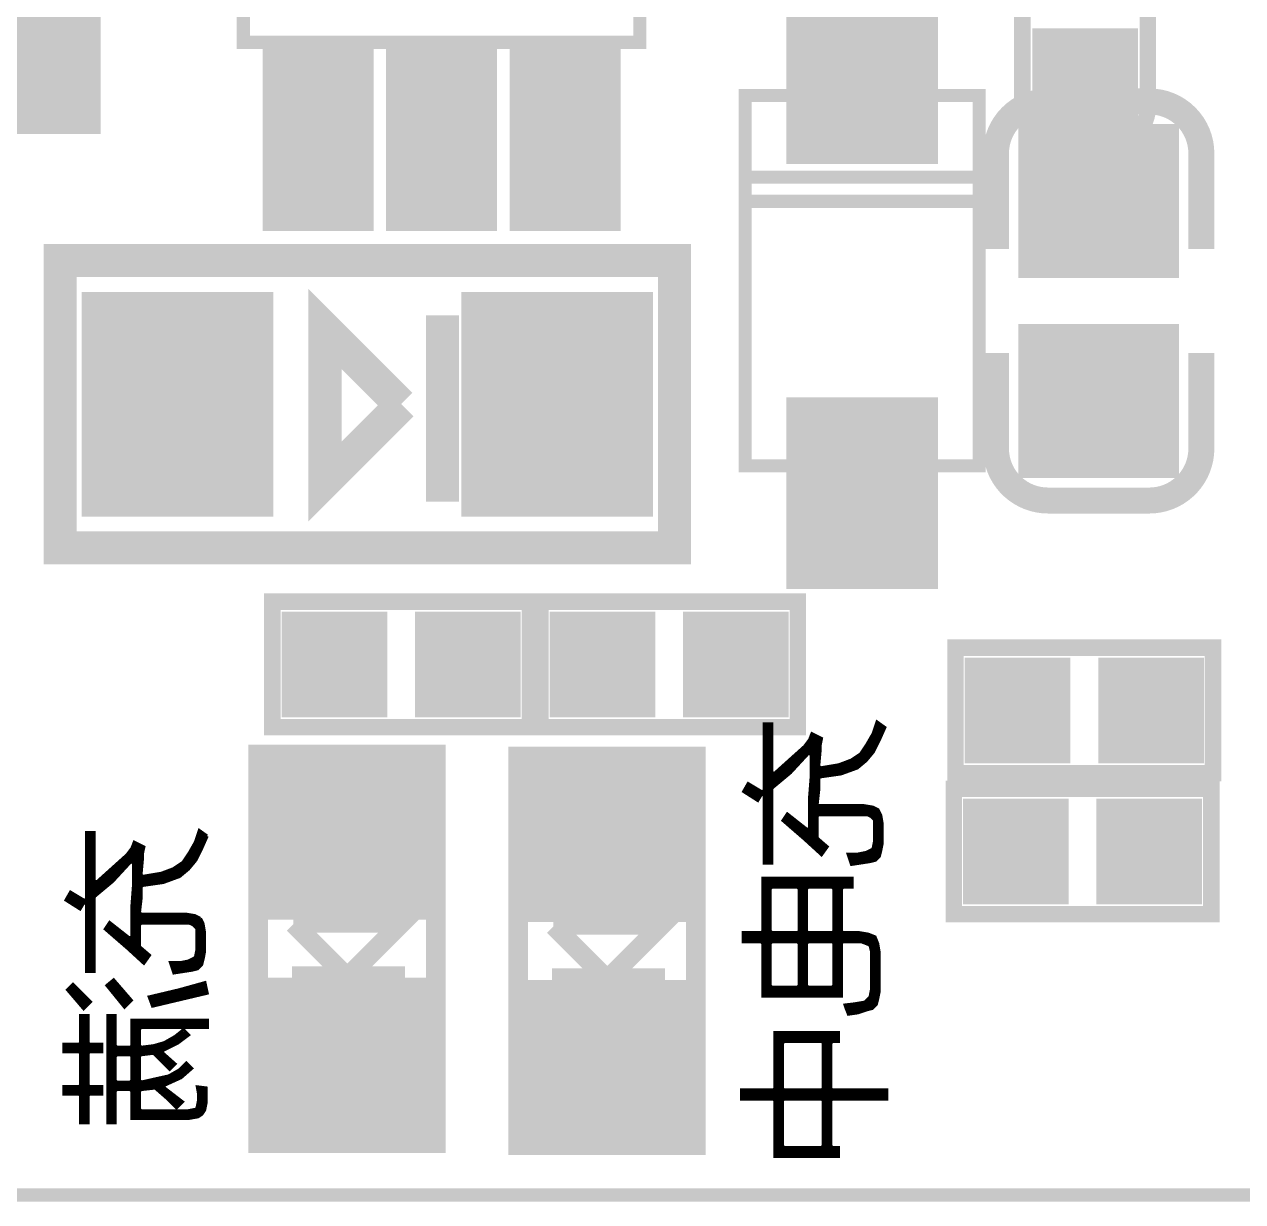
# Model space of a CAD drawing. Extents: x 24.4 to 65.5, y 24 to 66.4.
# Drawn here: x 30.92 to 40.29, y 25.35 to 34.41 of the extents above; entities that cross this region are included whole.
import ezdxf

# ---------------------------------------------------------------- set-up
doc = ezdxf.new("R2010")
doc.units = 0
doc.layers.get('0').update_dxf_attribs({"linetype": 'CONTINUOUS'})
doc.layers.add('SM002028_PHO', color=7, linetype='CONTINUOUS')
doc.layers.add('SSB002029_PHO', color=6, linetype='CONTINUOUS')

# ---------------------------------------------------------------- blocks, each defined once
blk = doc.blocks.new('SQUARE_138')
blk.add_solid([(0.4064, 0.4064), (0.4064, -0.4064), (-0.4064, 0.4064), (-0.4064, -0.4064)])
blk = doc.blocks.new('RECTANGLE_153')
blk.add_solid([(0.616966, 0.591946), (0.616966, -0.591946), (-0.616966, 0.591946), (-0.616966, -0.591946)])
blk = doc.blocks.new('SQUARE_268')
blk.add_solid([(0.626998, 0.626998), (0.626998, -0.626998), (-0.626998, 0.626998), (-0.626998, -0.626998)])
blk = doc.blocks.new('RECTANGLE_283')
blk.add_solid([(0.426974, 0.726948), (0.426974, -0.726948), (-0.426974, 0.726948), (-0.426974, -0.726948)])
blk = doc.blocks.new('SQUARE_292')
blk.add_solid([(0.52705, 0.52705), (0.52705, -0.52705), (-0.52705, 0.52705), (-0.52705, -0.52705)])
blk = doc.blocks.new('RECTANGLE_295')
blk.add_solid([(0.7366, 0.8636), (0.7366, -0.8636), (-0.7366, 0.8636), (-0.7366, -0.8636)])
blk = doc.blocks.new('RECTANGLE_300')
blk.add_solid([(0.58204, 0.73698), (0.58204, -0.73698), (-0.58204, 0.73698), (-0.58204, -0.73698)])

msp = doc.modelspace()

# ---------------------------------------------------------------- linework, layer by layer
at = {"layer": 'SM002028_PHO', "const_width": 0.1016}
msp.add_lwpolyline([(26.900124, 25.4), (63.90005, 25.4)], dxfattribs=at)
at = {"layer": 'SSB002029_PHO'}
for points, const_width in [([(32.602678, 34.267394), (35.65271, 34.267394), (35.65271, 35.767264), (32.602678, 35.767264), (32.602678, 34.267394)], 0.1016), ([(38.594284, 35.192208), (38.594284, 33.769808)], 0.127), ([(39.559484, 33.769808), (39.559484, 35.192208)], 0.127), ([(38.26256, 33.859216), (38.26256, 31.009336), (36.462716, 31.009336), (36.462716, 33.859216), (38.26256, 33.859216)], 0.1016), ([(38.791896, 33.812988), (39.57193, 33.812988)], 0.199898), ([(38.873684, 33.490408), (39.280084, 33.490408)], 0.127), ([(38.391846, 32.677862), (38.391846, 33.412938)], 0.199898), ([(39.971726, 33.412938), (39.971726, 32.677862)], 0.199898), ([(36.473384, 33.230312), (38.249606, 33.230312)], 0.1016), ([(36.462208, 33.044384), (38.248082, 33.044384)], 0.1016), ([(31.194756, 30.3784), (35.918648, 30.3784), (35.918648, 32.588454), (31.194756, 32.588454), (31.194756, 30.3784)], 0.254), ([(33.812226, 31.481014), (33.23082, 32.06242), (33.23082, 30.889702), (33.821116, 31.479998)], 0.254), ([(34.135568, 32.167576), (34.135568, 30.733238)], 0.254), ([(38.391846, 31.14294), (38.391846, 31.877762)], 0.199898), ([(39.971726, 31.877762), (39.971726, 31.14294)], 0.199898), ([(39.57193, 30.74289), (38.791896, 30.74289)], 0.199898), ([(32.82569, 29.964634), (32.82569, 28.999434), (34.80689, 28.999434), (34.80689, 29.964634), (32.82569, 29.964634)], 0.127), ([(34.887154, 29.964634), (34.887154, 28.999434), (36.868354, 28.999434), (36.868354, 29.964634), (34.887154, 29.964634)], 0.127), ([(38.080696, 29.610812), (38.080696, 28.645612), (40.061896, 28.645612), (40.061896, 29.610812), (38.080696, 29.610812)], 0.127), ([(37.53612, 28.996132), (37.477192, 29.038296), (37.447728, 28.949904), (37.446712, 28.947618), (37.399976, 28.866338), (37.399722, 28.865576), (37.352986, 28.795726), (37.34943, 28.79217), (37.279834, 28.745688), (37.27704, 28.744418), (37.184076, 28.709366), (37.18179, 28.708858), (37.04209, 28.68549), (37.027358, 28.69819), (37.027358, 28.699206), (37.039042, 28.826714), (37.039042, 28.861004), (37.039296, 28.863544), (37.048948, 28.912058), (36.976812, 28.948126), (36.958778, 28.90266), (36.957, 28.899866), (36.922202, 28.853384), (36.920678, 28.851606), (36.68776, 28.642056), (36.666678, 28.651454), (36.666678, 29.022802), (36.610544, 29.022802), (36.610544, 28.512008), (36.591494, 28.501086), (36.486084, 28.564078), (36.452048, 28.504642), (36.558982, 28.43657), (36.587176, 28.48356), (36.610544, 28.476956), (36.610544, 27.954732), (36.666678, 27.954732), (36.666678, 28.523692), (36.67125, 28.533344), (36.810188, 28.649168), (36.94938, 28.79979), (36.971224, 28.791154), (36.971224, 28.616656), (36.971224, 28.61564), (36.95954, 28.465018), (36.95954, 28.221178), (36.93922, 28.211018), (36.787074, 28.330652), (36.754308, 28.28163), (36.920424, 28.137612), (36.920678, 28.137358), (37.04971, 28.019248), (37.092636, 28.079446), (37.020246, 28.141676), (37.015674, 28.151328), (37.015674, 28.314142), (37.028374, 28.326842), (37.400738, 28.326842), (37.406326, 28.325572), (37.429694, 28.313888), (37.432996, 28.311602), (37.45611, 28.288234), (37.45992, 28.279344), (37.45992, 28.12796), (37.459666, 28.125674), (37.447982, 28.067508), (37.441124, 28.058618), (37.394642, 28.03525), (37.391594, 28.034234), (37.333428, 28.02255), (37.330888, 28.022296), (37.25545, 28.022296), (37.281358, 27.944572), (37.421312, 27.965908), (37.463984, 27.976576), (37.493956, 28.006548), (37.504624, 28.049474), (37.516054, 28.106116), (37.516054, 28.25496), (37.504878, 28.321762), (37.484304, 28.36291), (37.443156, 28.383484), (37.376354, 28.39466), (37.028374, 28.39466), (37.015674, 28.40736), (37.015674, 28.40863), (37.027358, 28.51277), (37.027358, 28.604972), (37.03828, 28.617672), (37.199824, 28.640786), (37.324538, 28.685998), (37.391594, 28.742132), (37.448236, 28.809696), (37.493956, 28.90139), (37.53612, 28.996132)], 0.0254), ([(36.6268, 27.954732), (36.6268, 29.022802)], 0.0254), ([(36.6522, 27.954732), (36.6522, 29.022802)], 0.0254), ([(36.9824, 28.080716), (36.9824, 28.945332)], 0.0254), ([(37.465, 28.843478), (37.465, 29.002228)], 0.0254), ([(37.4904, 28.894278), (37.4904, 29.028898)], 0.0254), ([(37.5158, 28.950666), (37.5158, 29.010864)], 0.0254), ([(34.083498, 28.790138), (34.083498, 25.799288), (32.71647, 25.799288), (32.71647, 28.790138), (34.083498, 28.790138)], 0.150114), ([(36.9316, 28.78074), (36.9316, 28.86583)], 0.0254), ([(36.957, 28.803854), (36.957, 28.899612)], 0.0254), ([(37.0078, 28.057602), (37.0078, 28.932632)], 0.0254), ([(37.0332, 28.763214), (37.0332, 28.919932)], 0.0254), ([(37.4142, 28.769056), (37.4142, 28.890976)], 0.0254), ([(37.4396, 28.799536), (37.4396, 28.935426)], 0.0254), ([(36.083494, 28.773374), (36.083494, 25.78227), (34.716466, 25.78227), (34.716466, 28.773374), (36.083494, 28.773374)], 0.150114), ([(36.83, 28.670504), (36.83, 28.770072)], 0.0254), ([(36.8554, 28.69819), (36.8554, 28.792932)], 0.0254), ([(36.8808, 28.725622), (36.8808, 28.815792)], 0.0254), ([(36.9062, 28.753054), (36.9062, 28.838652)], 0.0254), ([(37.3126, 28.68168), (37.3126, 28.767532)], 0.0254), ([(37.338, 28.697428), (37.338, 28.78455)], 0.0254), ([(37.3634, 28.71851), (37.3634, 28.81122)], 0.0254), ([(37.3888, 28.739592), (37.3888, 28.84932)], 0.0254), ([(36.7284, 28.580842), (36.7284, 28.678632)], 0.0254), ([(36.7538, 28.602178), (36.7538, 28.701492)], 0.0254), ([(36.7792, 28.62326), (36.7792, 28.724352)], 0.0254), ([(36.8046, 28.644342), (36.8046, 28.747212)], 0.0254), ([(37.0332, 28.61564), (37.0332, 28.687268)], 0.0254), ([(37.0586, 28.620466), (37.0586, 28.688284)], 0.0254), ([(37.084, 28.624022), (37.084, 28.692602)], 0.0254), ([(37.1094, 28.627832), (37.1094, 28.696666)], 0.0254), ([(37.1348, 28.631388), (37.1348, 28.700984)], 0.0254), ([(37.1602, 28.634944), (37.1602, 28.705302)], 0.0254), ([(37.1856, 28.638754), (37.1856, 28.710128)], 0.0254), ([(37.211, 28.64485), (37.211, 28.719526)], 0.0254), ([(37.2364, 28.653994), (37.2364, 28.729178)], 0.0254), ([(37.2618, 28.663138), (37.2618, 28.738576)], 0.0254), ([(37.2872, 28.672536), (37.2872, 28.750768)], 0.0254), ([(36.6776, 28.538678), (36.6776, 28.639008)], 0.0254), ([(36.703, 28.55976), (36.703, 28.655772)], 0.0254), ([(38.067234, 28.52547), (38.067234, 27.56027), (40.048434, 27.56027), (40.048434, 28.52547), (38.067234, 28.52547)], 0.127), ([(36.4744, 28.490418), (36.4744, 28.543504)], 0.0254), ([(36.4998, 28.474162), (36.4998, 28.55595)], 0.0254), ([(36.5252, 28.457906), (36.5252, 28.54071)], 0.0254), ([(36.5506, 28.441904), (36.5506, 28.52547)], 0.0254), ([(36.576, 28.465272), (36.576, 28.51023)], 0.0254), ([(36.6014, 28.489402), (36.6014, 28.499816)], 0.0254), ([(37.0332, 28.326842), (37.0332, 28.39466)], 0.0254), ([(37.0586, 28.326842), (37.0586, 28.39466)], 0.0254), ([(37.084, 28.326842), (37.084, 28.39466)], 0.0254), ([(37.1094, 28.326842), (37.1094, 28.39466)], 0.0254), ([(37.1348, 28.326842), (37.1348, 28.39466)], 0.0254), ([(37.1602, 28.326842), (37.1602, 28.39466)], 0.0254), ([(37.1856, 28.326842), (37.1856, 28.39466)], 0.0254), ([(37.211, 28.326842), (37.211, 28.39466)], 0.0254), ([(37.2364, 28.326842), (37.2364, 28.39466)], 0.0254), ([(37.2618, 28.326842), (37.2618, 28.39466)], 0.0254), ([(37.2872, 28.326842), (37.2872, 28.39466)], 0.0254), ([(37.3126, 28.326842), (37.3126, 28.39466)], 0.0254), ([(37.338, 28.326842), (37.338, 28.39466)], 0.0254), ([(37.3634, 28.326842), (37.3634, 28.39466)], 0.0254), ([(37.3888, 28.326842), (37.3888, 28.392374)], 0.0254), ([(37.4142, 28.321508), (37.4142, 28.38831)], 0.0254), ([(37.4396, 28.304744), (37.4396, 28.383992)], 0.0254), ([(36.7792, 28.26004), (36.7792, 28.318968)], 0.0254), ([(36.8046, 28.237942), (36.8046, 28.316936)], 0.0254), ([(36.83, 28.215844), (36.83, 28.29687)], 0.0254), ([(37.465, 27.977592), (37.465, 28.372562)], 0.0254), ([(37.4904, 28.002992), (37.4904, 28.350718)], 0.0254), ([(32.323532, 28.161234), (32.26435, 28.203398), (32.234886, 28.115006), (32.23387, 28.11272), (32.187388, 28.031186), (32.18688, 28.030424)], 0.0254), ([(36.8554, 28.194), (36.8554, 28.276804)], 0.0254), ([(36.8808, 28.171902), (36.8808, 28.256992)], 0.0254), ([(36.9062, 28.149804), (36.9062, 28.236926)], 0.0254), ([(36.9316, 28.127452), (36.9316, 28.217114)], 0.0254), ([(36.957, 28.104084), (36.957, 28.213304)], 0.0254), ([(37.5158, 28.105354), (37.5158, 28.255722)], 0.0254), ([(32.18688, 28.030424), (32.140398, 27.960828), (32.136842, 27.957272), (32.066992, 27.91079), (32.064452, 27.909266), (31.971488, 27.874468), (31.968948, 27.873706), (31.829502, 27.850592), (31.81477, 27.863038), (31.81477, 27.864308), (31.8262, 27.991562), (31.8262, 28.025852), (31.826454, 28.028392), (31.83636, 28.07716), (31.764224, 28.113228), (31.74619, 28.067762), (31.744412, 28.064968), (31.709614, 28.018232), (31.707836, 28.016454), (31.475172, 27.807158), (31.45409, 27.816556), (31.45409, 28.18765), (31.397956, 28.18765), (31.397956, 27.676856), (31.378652, 27.666188), (31.273496, 27.72918), (31.23946, 27.66949), (31.34614, 27.601672), (31.374334, 27.648662), (31.397956, 27.642058), (31.397956, 27.11958), (31.45409, 27.11958), (31.45409, 27.68854), (31.458662, 27.698446), (31.5976, 27.81427), (31.736538, 27.964892), (31.758636, 27.956256), (31.758636, 27.781758), (31.758636, 27.780742), (31.746952, 27.629866), (31.746952, 27.386026), (31.726378, 27.37612), (31.574486, 27.4955), (31.54172, 27.446478), (31.707582, 27.302714), (31.70809, 27.30246), (31.837122, 27.184096), (31.880048, 27.244548), (31.807404, 27.306778), (31.803086, 27.31643), (31.803086, 27.479244), (31.815786, 27.491944), (32.187896, 27.491944), (32.193738, 27.49042), (32.216852, 27.47899), (32.220154, 27.47645), (32.243522, 27.453336), (32.247332, 27.444192), (32.247332, 27.293062), (32.247078, 27.290522), (32.235394, 27.232356), (32.228536, 27.223466), (32.182054, 27.200352), (32.178752, 27.199082), (32.120586, 27.187398), (32.1183, 27.187398), (32.042862, 27.187398), (32.06877, 27.10942), (32.208724, 27.13101), (32.251396, 27.141678), (32.281114, 27.17165), (32.292036, 27.214322), (32.303212, 27.270964), (32.303212, 27.420062), (32.292036, 27.486864), (32.271716, 27.528012)], 0.0254), ([(31.4198, 27.11958), (31.4198, 28.18765)], 0.0254), ([(31.4452, 27.11958), (31.4452, 28.18765)], 0.0254), ([(31.7754, 27.240484), (31.7754, 28.10764)], 0.0254), ([(32.271716, 27.528012), (32.230568, 27.548332), (32.163766, 27.559508), (31.815786, 27.559508), (31.803086, 27.572208), (31.803086, 27.573732), (31.81477, 27.677618), (31.81477, 27.770074), (31.825438, 27.78252), (31.987236, 27.805634), (32.111696, 27.8511), (32.179006, 27.90698), (32.235394, 27.974798), (32.281114, 28.066238), (32.323532, 28.161234)], 0.0254), ([(32.2326, 27.971242), (32.2326, 28.110434)], 0.0254), ([(32.258, 28.019756), (32.258, 28.184094)], 0.0254), ([(32.2834, 28.071318), (32.2834, 28.189936)], 0.0254), ([(32.3088, 28.128468), (32.3088, 28.171648)], 0.0254), ([(37.0332, 28.034234), (37.0332, 28.1305)], 0.0254), ([(37.0586, 28.031694), (37.0586, 28.108656)], 0.0254), ([(31.6992, 27.924252), (31.6992, 28.00858)], 0.0254), ([(31.7246, 27.951684), (31.7246, 28.038298)], 0.0254), ([(31.75, 27.968194), (31.75, 28.077668)], 0.0254), ([(31.8008, 27.21737), (31.8008, 28.09494)], 0.0254), ([(31.8262, 27.990546), (31.8262, 28.08224)], 0.0254), ([(32.1818, 27.910282), (32.1818, 28.022804)], 0.0254), ([(32.2072, 27.940762), (32.2072, 28.065984)], 0.0254), ([(37.084, 28.067254), (37.084, 28.086812)], 0.0254), ([(37.2618, 28.003246), (37.2618, 28.022296)], 0.0254), ([(37.2872, 27.945334), (37.2872, 28.022296)], 0.0254), ([(37.3126, 27.949144), (37.3126, 28.022296)], 0.0254), ([(37.338, 27.953208), (37.338, 28.023566)], 0.0254), ([(37.3634, 27.957018), (37.3634, 28.028646)], 0.0254), ([(37.3888, 27.961082), (37.3888, 28.033726)], 0.0254), ([(37.4142, 27.964892), (37.4142, 28.044902)], 0.0254), ([(37.4396, 27.97048), (37.4396, 28.057602)], 0.0254), ([(31.5976, 27.81427), (31.5976, 27.91714)], 0.0254), ([(31.623, 27.841702), (31.623, 27.94)], 0.0254), ([(31.6484, 27.869134), (31.6484, 27.96286)], 0.0254), ([(31.6738, 27.89682), (31.6738, 27.98572)], 0.0254), ([(32.0802, 27.839416), (32.0802, 27.919426)], 0.0254), ([(32.1056, 27.848814), (32.1056, 27.936444)], 0.0254), ([(32.131, 27.867102), (32.131, 27.953208)], 0.0254), ([(32.1564, 27.888184), (32.1564, 27.984704)], 0.0254), ([(31.496, 27.729434), (31.496, 27.8257)], 0.0254), ([(31.5214, 27.75077), (31.5214, 27.84856)], 0.0254), ([(31.5468, 27.771852), (31.5468, 27.87142)], 0.0254), ([(31.5722, 27.792934), (31.5722, 27.89428)], 0.0254), ([(31.8262, 27.782774), (31.8262, 27.850338)], 0.0254), ([(31.8516, 27.78633), (31.8516, 27.854148)], 0.0254), ([(31.877, 27.789886), (31.877, 27.858466)], 0.0254), ([(31.9024, 27.793696), (31.9024, 27.862784)], 0.0254), ([(31.9278, 27.797252), (31.9278, 27.866848)], 0.0254), ([(31.9532, 27.800808), (31.9532, 27.871166)], 0.0254), ([(31.9786, 27.804364), (31.9786, 27.877262)], 0.0254), ([(32.004, 27.81173), (32.004, 27.88666)], 0.0254), ([(32.0294, 27.821128), (32.0294, 27.896312)], 0.0254), ([(32.0548, 27.830272), (32.0548, 27.90571)], 0.0254), ([(37.492686, 27.266138), (37.48151, 27.333448), (37.460682, 27.385264), (37.408866, 27.406092), (37.341556, 27.417268), (37.214556, 27.417268), (37.201856, 27.429968), (37.201856, 27.75585), (37.214556, 27.76855), (37.28339, 27.76855), (37.28339, 27.836114), (36.599114, 27.836114), (36.599114, 27.429968), (36.586414, 27.417268), (36.44773, 27.417268), (36.44773, 27.349704), (36.586414, 27.349704), (36.599114, 27.337004), (36.599114, 26.930858), (37.201856, 26.930858), (37.201856, 27.337004), (37.214556, 27.349704), (37.354256, 27.349704), (37.358828, 27.348688), (37.416994, 27.325574), (37.424614, 27.316684), (37.436298, 27.270202), (37.436552, 27.267154), (37.436552, 26.988008), (37.436298, 26.985468), (37.424868, 26.927302), (37.421312, 26.920698), (37.38626, 26.8859), (37.379402, 26.882344), (37.309806, 26.87066), (37.309298, 26.87066), (37.231574, 26.861008), (37.238178, 26.841196), (37.257482, 26.792428), (37.32784, 26.802588), (37.396674, 26.825448), (37.39769, 26.825702), (37.440616, 26.836624), (37.470588, 26.866596), (37.481256, 26.909268), (37.492686, 26.96591), (37.492686, 27.266138)], 0.0254), ([(36.6014, 26.930858), (36.6014, 27.836114)], 0.0254), ([(36.6268, 26.930858), (36.6268, 27.836114)], 0.0254), ([(36.6522, 26.930858), (36.6522, 27.836114)], 0.0254), ([(36.6776, 27.76855), (36.6776, 27.836114)], 0.0254), ([(36.703, 27.76855), (36.703, 27.836114)], 0.0254), ([(36.7284, 27.76855), (36.7284, 27.836114)], 0.0254), ([(36.7538, 27.76855), (36.7538, 27.836114)], 0.0254), ([(36.7792, 27.76855), (36.7792, 27.836114)], 0.0254), ([(36.8046, 27.76855), (36.8046, 27.836114)], 0.0254), ([(36.83, 27.76855), (36.83, 27.836114)], 0.0254), ([(36.8554, 27.76855), (36.8554, 27.836114)], 0.0254), ([(36.8808, 26.930858), (36.8808, 27.836114)], 0.0254), ([(36.9062, 26.930858), (36.9062, 27.836114)], 0.0254), ([(36.9316, 26.930858), (36.9316, 27.836114)], 0.0254), ([(36.957, 27.76855), (36.957, 27.836114)], 0.0254), ([(36.9824, 27.76855), (36.9824, 27.836114)], 0.0254), ([(37.0078, 27.76855), (37.0078, 27.836114)], 0.0254), ([(37.0332, 27.76855), (37.0332, 27.836114)], 0.0254), ([(37.0586, 27.76855), (37.0586, 27.836114)], 0.0254), ([(37.084, 27.76855), (37.084, 27.836114)], 0.0254), ([(37.1094, 27.76855), (37.1094, 27.836114)], 0.0254), ([(37.1348, 27.768296), (37.1348, 27.836114)], 0.0254), ([(37.1602, 26.930858), (37.1602, 27.836114)], 0.0254), ([(37.1856, 26.930858), (37.1856, 27.836114)], 0.0254), ([(37.211, 27.768042), (37.211, 27.836114)], 0.0254), ([(37.2364, 27.76855), (37.2364, 27.836114)], 0.0254), ([(37.2618, 27.76855), (37.2618, 27.836114)], 0.0254), ([(31.4706, 27.708352), (31.4706, 27.804364)], 0.0254), ([(36.87826, 27.75585), (36.87826, 27.429968), (36.86556, 27.417268), (36.667694, 27.417268), (36.654994, 27.429968), (36.654994, 27.75585), (36.667694, 27.76855), (36.86556, 27.76855), (36.87826, 27.75585)], 0.0254), ([(37.145722, 27.75585), (37.145722, 27.429968), (37.133022, 27.417268), (36.94684, 27.417268), (36.93414, 27.429968), (36.93414, 27.75585), (36.94684, 27.76855), (37.133022, 27.76855), (37.145722, 27.75585)], 0.0254), ([(31.242, 27.667966), (31.242, 27.674062)], 0.0254), ([(31.2674, 27.65171), (31.2674, 27.718512)], 0.0254), ([(31.2928, 27.635708), (31.2928, 27.71775)], 0.0254), ([(31.3182, 27.619452), (31.3182, 27.70251)], 0.0254), ([(31.3436, 27.603196), (31.3436, 27.68727)], 0.0254), ([(31.369, 27.639518), (31.369, 27.67203)], 0.0254), ([(31.3944, 27.650948), (31.3944, 27.66822)], 0.0254), ([(31.75, 27.263852), (31.75, 27.668982)], 0.0254), ([(31.8262, 27.491944), (31.8262, 27.559508)], 0.0254), ([(31.8516, 27.491944), (31.8516, 27.559508)], 0.0254), ([(31.877, 27.491944), (31.877, 27.559508)], 0.0254), ([(31.9024, 27.491944), (31.9024, 27.559508)], 0.0254), ([(31.9278, 27.491944), (31.9278, 27.559508)], 0.0254), ([(31.9532, 27.491944), (31.9532, 27.559508)], 0.0254), ([(31.9786, 27.491944), (31.9786, 27.559508)], 0.0254), ([(32.004, 27.491944), (32.004, 27.559508)], 0.0254), ([(32.0294, 27.491944), (32.0294, 27.559508)], 0.0254), ([(32.0548, 27.491944), (32.0548, 27.559508)], 0.0254), ([(32.0802, 27.491944), (32.0802, 27.559508)], 0.0254), ([(32.1056, 27.491944), (32.1056, 27.559508)], 0.0254), ([(32.131, 27.491944), (32.131, 27.559508)], 0.0254), ([(32.1564, 27.491944), (32.1564, 27.559508)], 0.0254), ([(32.1818, 27.491944), (32.1818, 27.55646)], 0.0254), ([(32.2072, 27.483816), (32.2072, 27.552396)], 0.0254), ([(32.2326, 27.464258), (32.2326, 27.547316)], 0.0254), ([(32.986472, 27.49423), (33.821624, 27.49423), (33.402524, 27.07513), (32.991044, 27.48661)], 0.150114), ([(34.986468, 27.477212), (35.82162, 27.477212), (35.40252, 27.058366), (34.99104, 27.469846)], 0.150114), ([(31.5468, 27.44216), (31.5468, 27.454352)], 0.0254), ([(31.5722, 27.420062), (31.5722, 27.492452)], 0.0254), ([(31.5976, 27.397964), (31.5976, 27.477466)], 0.0254), ([(31.623, 27.37612), (31.623, 27.4574)], 0.0254), ([(32.258, 27.148282), (32.258, 27.534616)], 0.0254), ([(32.2834, 27.180286), (32.2834, 27.50439)], 0.0254), ([(31.6484, 27.354022), (31.6484, 27.437334)], 0.0254), ([(31.6738, 27.331924), (31.6738, 27.417522)], 0.0254), ([(31.6992, 27.31008), (31.6992, 27.397456)], 0.0254), ([(31.7246, 27.28722), (31.7246, 27.377644)], 0.0254), ([(36.449, 27.349704), (36.449, 27.417268)], 0.0254), ([(36.4744, 27.349704), (36.4744, 27.417268)], 0.0254), ([(36.4998, 27.349704), (36.4998, 27.417268)], 0.0254), ([(36.5252, 27.349704), (36.5252, 27.417268)], 0.0254), ([(36.5506, 27.349704), (36.5506, 27.417268)], 0.0254), ([(36.576, 27.349704), (36.576, 27.417268)], 0.0254), ([(36.6776, 27.349704), (36.6776, 27.417268)], 0.0254), ([(36.703, 27.349704), (36.703, 27.417268)], 0.0254), ([(36.7284, 27.349704), (36.7284, 27.417268)], 0.0254), ([(36.7538, 27.349704), (36.7538, 27.417268)], 0.0254), ([(36.7792, 27.349704), (36.7792, 27.417268)], 0.0254), ([(36.8046, 27.349704), (36.8046, 27.417268)], 0.0254), ([(36.83, 27.349704), (36.83, 27.417268)], 0.0254), ([(36.8554, 27.349704), (36.8554, 27.417268)], 0.0254), ([(36.957, 27.349704), (36.957, 27.417268)], 0.0254), ([(36.9824, 27.349704), (36.9824, 27.417268)], 0.0254), ([(37.0078, 27.349704), (37.0078, 27.417268)], 0.0254), ([(37.0332, 27.349704), (37.0332, 27.417268)], 0.0254), ([(37.0586, 27.349704), (37.0586, 27.417268)], 0.0254), ([(37.084, 27.349704), (37.084, 27.417268)], 0.0254), ([(37.1094, 27.349704), (37.1094, 27.417268)], 0.0254), ([(37.1348, 27.34945), (37.1348, 27.417522)], 0.0254), ([(37.211, 27.349196), (37.211, 27.417776)], 0.0254), ([(37.2364, 27.349704), (37.2364, 27.417268)], 0.0254), ([(37.2618, 27.349704), (37.2618, 27.417268)], 0.0254), ([(37.2872, 27.349704), (37.2872, 27.417268)], 0.0254), ([(37.3126, 27.349704), (37.3126, 27.417268)], 0.0254), ([(37.338, 27.349704), (37.338, 27.417268)], 0.0254), ([(37.3634, 27.34691), (37.3634, 27.413712)], 0.0254), ([(37.3888, 27.33675), (37.3888, 27.409394)], 0.0254), ([(37.4142, 27.32659), (37.4142, 27.40406)], 0.0254), ([(37.4396, 26.83637), (37.4396, 27.3939)], 0.0254), ([(37.465, 26.860754), (37.465, 27.374596)], 0.0254), ([(31.8262, 27.194002), (31.8262, 27.290522)], 0.0254), ([(31.8516, 27.20467), (31.8516, 27.268932)], 0.0254), ([(36.87826, 27.337004), (36.87826, 27.011122), (36.86556, 26.998422), (36.667694, 26.998422), (36.654994, 27.011122), (36.654994, 27.337004), (36.667694, 27.349704), (36.86556, 27.349704), (36.87826, 27.337004)], 0.0254), ([(37.145722, 27.337004), (37.145722, 27.011122), (37.133022, 26.998422), (36.94684, 26.998422), (36.93414, 27.011122), (36.93414, 27.337004), (36.94684, 27.349704), (37.133022, 27.349704), (37.145722, 27.337004)], 0.0254), ([(37.4904, 26.95448), (37.4904, 27.2796)], 0.0254), ([(31.877, 27.24023), (31.877, 27.247088)], 0.0254), ([(32.0548, 27.151076), (32.0548, 27.187398)], 0.0254), ([(32.0802, 27.111198), (32.0802, 27.187398)], 0.0254), ([(32.1056, 27.115262), (32.1056, 27.187398)], 0.0254), ([(32.131, 27.119072), (32.131, 27.189684)], 0.0254), ([(32.1564, 27.122882), (32.1564, 27.194764)], 0.0254), ([(32.1818, 27.126946), (32.1818, 27.200098)], 0.0254), ([(32.2072, 27.130756), (32.2072, 27.212798)], 0.0254), ([(32.2326, 27.136852), (32.2326, 27.226768)], 0.0254), ([(32.976058, 27.084782), (33.846008, 27.084782)], 0.150114), ([(34.976054, 27.067764), (35.846004, 27.067764)], 0.150114), ([(31.425388, 26.8859), (31.292292, 27.01925), (31.251398, 26.978356), (31.374334, 26.834846), (31.425388, 26.8859)], 0.0254), ([(31.2674, 26.95956), (31.2674, 26.994358)], 0.0254), ([(31.2928, 26.929842), (31.2928, 27.018488)], 0.0254), ([(31.3182, 26.900378), (31.3182, 26.993088)], 0.0254), ([(31.740094, 26.898092), (31.604966, 27.054302), (31.554166, 27.012138), (31.688786, 26.84653), (31.740094, 26.898092)], 0.0254), ([(31.5722, 26.99004), (31.5722, 27.027124)], 0.0254), ([(31.5976, 26.958798), (31.5976, 27.048206)], 0.0254), ([(31.623, 26.927556), (31.623, 27.033474)], 0.0254), ([(31.6484, 26.896314), (31.6484, 27.00401)], 0.0254), ([(32.32404, 26.953464), (32.306514, 27.032966), (32.109918, 26.978356), (32.10941, 26.978102), (31.879286, 26.923492), (31.905194, 26.85415), (32.32404, 26.953464)], 0.0254), ([(32.1056, 26.901648), (32.1056, 26.97734)], 0.0254), ([(32.131, 26.907744), (32.131, 26.984198)], 0.0254), ([(32.1564, 26.91384), (32.1564, 26.99131)], 0.0254), ([(32.1818, 26.919682), (32.1818, 26.998168)], 0.0254), ([(32.2072, 26.925778), (32.2072, 27.00528)], 0.0254), ([(32.2326, 26.931874), (32.2326, 27.012392)], 0.0254), ([(32.258, 26.93797), (32.258, 27.019504)], 0.0254), ([(32.2834, 26.943812), (32.2834, 27.026616)], 0.0254), ([(32.3088, 26.949908), (32.3088, 27.022552)], 0.0254), ([(36.6776, 26.930858), (36.6776, 26.998422)], 0.0254), ([(36.703, 26.930858), (36.703, 26.998422)], 0.0254), ([(36.7284, 26.930858), (36.7284, 26.998422)], 0.0254), ([(36.7538, 26.930858), (36.7538, 26.998422)], 0.0254), ([(36.7792, 26.930858), (36.7792, 26.998422)], 0.0254), ([(36.8046, 26.930858), (36.8046, 26.998422)], 0.0254), ([(36.83, 26.930858), (36.83, 26.998422)], 0.0254), ([(36.8554, 26.930858), (36.8554, 26.998422)], 0.0254), ([(36.957, 26.930858), (36.957, 26.998422)], 0.0254), ([(36.9824, 26.930858), (36.9824, 26.998422)], 0.0254), ([(37.0078, 26.930858), (37.0078, 26.998422)], 0.0254), ([(37.0332, 26.930858), (37.0332, 26.998422)], 0.0254), ([(37.0586, 26.930858), (37.0586, 26.998422)], 0.0254), ([(37.084, 26.930858), (37.084, 26.998422)], 0.0254), ([(37.1094, 26.930858), (37.1094, 26.998422)], 0.0254), ([(37.1348, 26.930858), (37.1348, 26.998676)], 0.0254), ([(31.3436, 26.87066), (31.3436, 26.967688)], 0.0254), ([(31.369, 26.840942), (31.369, 26.942288)], 0.0254), ([(31.3944, 26.854658), (31.3944, 26.916888)], 0.0254), ([(31.4198, 26.880058), (31.4198, 26.891488)], 0.0254), ([(31.6738, 26.865072), (31.6738, 26.9748)], 0.0254), ([(31.6992, 26.857198), (31.6992, 26.945336)], 0.0254), ([(31.7246, 26.882598), (31.7246, 26.916126)], 0.0254), ([(31.9024, 26.861516), (31.9024, 26.928826)], 0.0254), ([(31.9278, 26.859738), (31.9278, 26.934922)], 0.0254), ([(31.9532, 26.86558), (31.9532, 26.941018)], 0.0254), ([(31.9786, 26.871676), (31.9786, 26.947114)], 0.0254), ([(32.004, 26.877772), (32.004, 26.95321)], 0.0254), ([(32.0294, 26.883614), (32.0294, 26.959052)], 0.0254), ([(32.0548, 26.88971), (32.0548, 26.965148)], 0.0254), ([(32.0802, 26.895806), (32.0802, 26.971244)], 0.0254), ([(37.3888, 26.822908), (37.3888, 26.88844)], 0.0254), ([(37.4142, 26.83002), (37.4142, 26.91384)], 0.0254), ([(37.2364, 26.846276), (37.2364, 26.861516)], 0.0254), ([(37.2618, 26.79319), (37.2618, 26.864818)], 0.0254), ([(37.2872, 26.796746), (37.2872, 26.867866)], 0.0254), ([(37.3126, 26.800302), (37.3126, 26.871168)], 0.0254), ([(37.338, 26.80589), (37.338, 26.875486)], 0.0254), ([(37.3634, 26.814526), (37.3634, 26.87955)], 0.0254), ([(31.512256, 26.559002), (31.420308, 26.559002), (31.407608, 26.571702), (31.407608, 26.779982), (31.351474, 26.779982), (31.351474, 26.571702), (31.338774, 26.559002), (31.223458, 26.559002), (31.223458, 26.503122), (31.338774, 26.503122), (31.351474, 26.490422), (31.351474, 26.246074), (31.338774, 26.233374), (31.223458, 26.233374), (31.223458, 26.17724), (31.338774, 26.17724), (31.351474, 26.16454), (31.351474, 25.95626), (31.407608, 25.95626), (31.407608, 26.16454), (31.420308, 26.17724), (31.512256, 26.17724), (31.512256, 26.233374), (31.420308, 26.233374), (31.407608, 26.246074), (31.407608, 26.490422), (31.420308, 26.503122), (31.512256, 26.503122), (31.512256, 26.559002)], 0.0254), ([(31.369, 25.95626), (31.369, 26.779982)], 0.0254), ([(31.3944, 25.95626), (31.3944, 26.779982)], 0.0254), ([(32.32658, 26.745184), (31.746952, 26.745184), (31.746952, 26.548588), (31.734252, 26.535888), (31.629604, 26.535888), (31.616904, 26.548588), (31.616904, 26.779982), (31.56077, 26.779982), (31.56077, 25.95626), (31.616904, 25.95626), (31.616904, 26.199592), (31.629604, 26.212292), (31.734252, 26.212292), (31.746952, 26.199592), (31.746952, 25.991058), (32.18688, 25.991058), (32.25292, 26.002234), (32.283654, 26.022554), (32.303974, 26.053288), (32.314896, 26.107644), (32.314896, 26.223214), (32.249872, 26.231342), (32.258762, 26.178256), (32.258762, 26.176224), (32.258762, 26.129742), (32.258508, 26.127202), (32.247078, 26.069036), (32.236918, 26.05913), (32.178752, 26.047446), (32.176466, 26.047192), (32.094932, 26.047192), (32.08909, 26.048716), (32.083248, 26.047192), (31.815786, 26.047192), (31.803086, 26.059892), (31.803086, 26.199592), (31.814262, 26.212038), (31.91891, 26.223722), (31.928816, 26.220674), (32.02178, 26.13914), (32.022542, 26.138632), (32.08909, 26.072084), (32.133794, 26.116788), (31.994094, 26.22423), (31.989268, 26.23439), (31.996634, 26.246074), (32.122872, 26.303224), (32.204406, 26.374598), (32.164782, 26.414222), (32.115506, 26.364946), (32.112966, 26.362914), (32.031432, 26.316432), (32.027876, 26.315162), (31.81858, 26.268426), (31.803086, 26.280872), (31.803086, 26.467054), (31.814262, 26.479754), (31.907226, 26.491184), (31.917894, 26.487628), (32.036766, 26.368756), (32.07639, 26.40838), (31.981902, 26.492454), (31.977584, 26.501852), (31.984442, 26.513282), (32.099758, 26.57094), (32.180276, 26.631392), (32.144208, 26.66746), (32.141414, 26.67127), (32.137858, 26.666444), (32.079692, 26.619962), (32.077914, 26.618946), (31.996634, 26.572464), (31.99384, 26.571194), (31.912306, 26.547826), (31.910274, 26.547572), (31.81731, 26.535888), (31.803086, 26.548588), (31.803086, 26.67635), (31.815786, 26.68905), (32.12973, 26.68905), (32.141414, 26.681684), (32.153098, 26.68905), (32.32658, 26.68905), (32.32658, 26.745184)], 0.0254), ([(31.5722, 25.95626), (31.5722, 26.779982)], 0.0254), ([(31.5976, 25.95626), (31.5976, 26.779982)], 0.0254), ([(31.75, 25.991058), (31.75, 26.745184)], 0.0254), ([(31.7754, 25.991058), (31.7754, 26.745184)], 0.0254), ([(31.8008, 25.991058), (31.8008, 26.745184)], 0.0254), ([(31.8262, 26.68905), (31.8262, 26.745184)], 0.0254), ([(31.8516, 26.68905), (31.8516, 26.745184)], 0.0254), ([(31.877, 26.68905), (31.877, 26.745184)], 0.0254), ([(31.9024, 26.68905), (31.9024, 26.745184)], 0.0254), ([(31.9278, 26.68905), (31.9278, 26.745184)], 0.0254), ([(31.9532, 26.68905), (31.9532, 26.745184)], 0.0254), ([(31.9786, 26.68905), (31.9786, 26.745184)], 0.0254), ([(32.004, 26.68905), (32.004, 26.745184)], 0.0254), ([(32.0294, 26.68905), (32.0294, 26.745184)], 0.0254), ([(32.0548, 26.68905), (32.0548, 26.745184)], 0.0254), ([(32.0802, 26.68905), (32.0802, 26.745184)], 0.0254), ([(32.1056, 26.68905), (32.1056, 26.745184)], 0.0254), ([(32.131, 26.68905), (32.131, 26.745184)], 0.0254), ([(32.1564, 26.68905), (32.1564, 26.745184)], 0.0254), ([(32.1818, 26.68905), (32.1818, 26.745184)], 0.0254), ([(32.2072, 26.68905), (32.2072, 26.745184)], 0.0254), ([(32.2326, 26.68905), (32.2326, 26.745184)], 0.0254), ([(32.258, 26.68905), (32.258, 26.745184)], 0.0254), ([(32.2834, 26.68905), (32.2834, 26.745184)], 0.0254), ([(32.3088, 26.68905), (32.3088, 26.745184)], 0.0254), ([(32.0548, 26.548334), (32.0548, 26.605738)], 0.0254), ([(32.0802, 26.561034), (32.0802, 26.62047)], 0.0254), ([(32.1056, 26.575258), (32.1056, 26.64079)], 0.0254), ([(32.131, 26.594308), (32.131, 26.66111)], 0.0254), ([(32.1564, 26.613358), (32.1564, 26.655268)], 0.0254), ([(37.550852, 26.207466), (37.133022, 26.207466), (37.120322, 26.220166), (37.120322, 26.569162), (37.133022, 26.581862), (37.178488, 26.581862), (37.178488, 26.649426), (36.692078, 26.649426), (36.692078, 26.220166), (36.679378, 26.207466), (36.436046, 26.207466), (36.436046, 26.139648), (36.679378, 26.139648), (36.692078, 26.126948), (36.692078, 25.697688), (37.178488, 25.697688), (37.178488, 25.765252), (37.133022, 25.765252), (37.120322, 25.777952), (37.120322, 26.126948), (37.133022, 26.139648), (37.550852, 26.139648), (37.550852, 26.207466)], 0.0254), ([(36.703, 25.697688), (36.703, 26.649426)], 0.0254), ([(36.7284, 25.697688), (36.7284, 26.649426)], 0.0254), ([(36.7538, 26.57983), (36.7538, 26.649426)], 0.0254), ([(36.7792, 26.581862), (36.7792, 26.649426)], 0.0254), ([(36.8046, 26.581862), (36.8046, 26.649426)], 0.0254), ([(36.83, 26.581862), (36.83, 26.649426)], 0.0254), ([(36.8554, 26.581862), (36.8554, 26.649426)], 0.0254), ([(36.8808, 26.581862), (36.8808, 26.649426)], 0.0254), ([(36.9062, 26.581862), (36.9062, 26.649426)], 0.0254), ([(36.9316, 26.581862), (36.9316, 26.649426)], 0.0254), ([(36.957, 26.581862), (36.957, 26.649426)], 0.0254), ([(36.9824, 26.581862), (36.9824, 26.649426)], 0.0254), ([(37.0078, 26.581862), (37.0078, 26.649426)], 0.0254), ([(37.0332, 26.581862), (37.0332, 26.649426)], 0.0254), ([(37.0586, 26.57983), (37.0586, 26.649426)], 0.0254), ([(37.084, 25.697688), (37.084, 26.649426)], 0.0254), ([(37.1094, 25.697688), (37.1094, 26.649426)], 0.0254), ([(37.1348, 26.581862), (37.1348, 26.649426)], 0.0254), ([(37.1602, 26.581862), (37.1602, 26.649426)], 0.0254), ([(31.242, 26.503122), (31.242, 26.559002)], 0.0254), ([(31.2674, 26.503122), (31.2674, 26.559002)], 0.0254), ([(31.2928, 26.503122), (31.2928, 26.559002)], 0.0254), ([(31.3182, 26.503122), (31.3182, 26.559002)], 0.0254), ([(31.3436, 26.502106), (31.3436, 26.560018)], 0.0254), ([(31.4198, 26.503122), (31.4198, 26.559002)], 0.0254), ([(31.4452, 26.503122), (31.4452, 26.559002)], 0.0254), ([(31.4706, 26.503122), (31.4706, 26.559002)], 0.0254), ([(31.496, 26.503122), (31.496, 26.559002)], 0.0254), ([(31.623, 26.477976), (31.623, 26.537666)], 0.0254), ([(31.6484, 26.479754), (31.6484, 26.535888)], 0.0254), ([(31.6738, 26.479754), (31.6738, 26.535888)], 0.0254), ([(31.6992, 26.479754), (31.6992, 26.535888)], 0.0254), ([(31.7246, 26.479754), (31.7246, 26.535888)], 0.0254), ([(31.8262, 26.481278), (31.8262, 26.536904)], 0.0254), ([(31.8516, 26.484326), (31.8516, 26.540206)], 0.0254), ([(31.877, 26.487628), (31.877, 26.543254)], 0.0254), ([(31.9024, 26.490676), (31.9024, 26.546556)], 0.0254), ([(31.9278, 26.477722), (31.9278, 26.552398)], 0.0254), ([(31.9532, 26.452322), (31.9532, 26.55951)], 0.0254), ([(31.9786, 26.507186), (31.9786, 26.566876)], 0.0254), ([(32.004, 26.522934), (32.004, 26.576528)], 0.0254), ([(32.0294, 26.535634), (32.0294, 26.59126)], 0.0254), ([(37.064442, 26.569162), (37.064442, 26.220166), (37.051742, 26.207466), (36.760912, 26.207466), (36.748212, 26.220166), (36.748212, 26.569162), (36.760912, 26.581862), (37.051742, 26.581862), (37.064442, 26.569162)], 0.0254), ([(31.746952, 26.467054), (31.746952, 26.280872), (31.734252, 26.268172), (31.629604, 26.268172), (31.616904, 26.280872), (31.616904, 26.467054), (31.629604, 26.479754), (31.734252, 26.479754), (31.746952, 26.467054)], 0.0254), ([(31.9786, 26.426922), (31.9786, 26.496772)], 0.0254), ([(32.004, 26.401522), (32.004, 26.472642)], 0.0254), ([(32.0294, 26.376122), (32.0294, 26.450036)], 0.0254), ([(32.0548, 26.38679), (32.0548, 26.427684)], 0.0254), ([(32.0548, 26.27249), (32.0548, 26.329894)], 0.0254), ([(32.0802, 26.28392), (32.0802, 26.344372)], 0.0254), ([(32.1056, 26.295604), (32.1056, 26.35885)], 0.0254), ([(32.131, 26.310336), (32.131, 26.38044)], 0.0254), ([(32.1564, 26.332688), (32.1564, 26.40584)], 0.0254), ([(32.1818, 26.354786), (32.1818, 26.397204)], 0.0254), ([(31.242, 26.17724), (31.242, 26.233374)], 0.0254), ([(31.2674, 26.17724), (31.2674, 26.233374)], 0.0254), ([(31.2928, 26.17724), (31.2928, 26.233374)], 0.0254), ([(31.3182, 26.17724), (31.3182, 26.233374)], 0.0254), ([(31.3436, 26.176224), (31.3436, 26.23439)], 0.0254), ([(31.4198, 26.17724), (31.4198, 26.233374)], 0.0254), ([(31.4452, 26.17724), (31.4452, 26.233374)], 0.0254), ([(31.4706, 26.17724), (31.4706, 26.233374)], 0.0254), ([(31.496, 26.17724), (31.496, 26.233374)], 0.0254), ([(31.623, 26.21026), (31.623, 26.26995)], 0.0254), ([(31.6484, 26.212292), (31.6484, 26.268172)], 0.0254), ([(31.6738, 26.212292), (31.6738, 26.268172)], 0.0254), ([(31.6992, 26.212292), (31.6992, 26.268172)], 0.0254), ([(31.7246, 26.212292), (31.7246, 26.268172)], 0.0254), ([(31.8262, 26.213308), (31.8262, 26.270204)], 0.0254), ([(31.8516, 26.216356), (31.8516, 26.275792)], 0.0254), ([(31.877, 26.21915), (31.877, 26.281634)], 0.0254), ([(31.9024, 26.221944), (31.9024, 26.287222)], 0.0254), ([(31.9278, 26.221436), (31.9278, 26.29281)], 0.0254), ([(31.9532, 26.199338), (31.9532, 26.298398)], 0.0254), ([(31.9786, 26.176986), (31.9786, 26.303986)], 0.0254), ([(32.004, 26.249376), (32.004, 26.309828)], 0.0254), ([(32.0294, 26.260806), (32.0294, 26.315416)], 0.0254), ([(32.258, 26.182574), (32.258, 26.230326)], 0.0254), ([(32.2834, 26.0223), (32.2834, 26.227024)], 0.0254), ([(32.004, 26.154888), (32.004, 26.21661)], 0.0254), ([(32.0294, 26.131774), (32.0294, 26.197306)], 0.0254), ([(32.0548, 26.106374), (32.0548, 26.177748)], 0.0254), ([(32.0802, 26.080974), (32.0802, 26.15819)], 0.0254), ([(32.1056, 26.088594), (32.1056, 26.138632)], 0.0254), ([(32.3088, 26.077164), (32.3088, 26.223976)], 0.0254), ([(36.449, 26.139648), (36.449, 26.207466)], 0.0254), ([(36.4744, 26.139648), (36.4744, 26.207466)], 0.0254), ([(36.4998, 26.139648), (36.4998, 26.207466)], 0.0254), ([(36.5252, 26.139648), (36.5252, 26.207466)], 0.0254), ([(36.5506, 26.139648), (36.5506, 26.207466)], 0.0254), ([(36.576, 26.139648), (36.576, 26.207466)], 0.0254), ([(36.6014, 26.139648), (36.6014, 26.207466)], 0.0254), ([(36.6268, 26.139648), (36.6268, 26.207466)], 0.0254), ([(36.6522, 26.139648), (36.6522, 26.207466)], 0.0254), ([(36.6776, 26.139648), (36.6776, 26.207466)], 0.0254), ([(37.064442, 26.126948), (37.064442, 25.777952), (37.051742, 25.765252), (36.760912, 25.765252), (36.748212, 25.777952), (36.748212, 26.126948), (36.760912, 26.139648), (37.051742, 26.139648), (37.064442, 26.126948)], 0.0254), ([(36.7538, 26.137616), (36.7538, 26.209498)], 0.0254), ([(36.7792, 26.139648), (36.7792, 26.207466)], 0.0254), ([(36.8046, 26.139648), (36.8046, 26.207466)], 0.0254), ([(36.83, 26.139648), (36.83, 26.207466)], 0.0254), ([(36.8554, 26.139648), (36.8554, 26.207466)], 0.0254), ([(36.8808, 26.139648), (36.8808, 26.207466)], 0.0254), ([(36.9062, 26.139648), (36.9062, 26.207466)], 0.0254), ([(36.9316, 26.139648), (36.9316, 26.207466)], 0.0254), ([(36.957, 26.139648), (36.957, 26.207466)], 0.0254), ([(36.9824, 26.139648), (36.9824, 26.207466)], 0.0254), ([(37.0078, 26.139648), (37.0078, 26.207466)], 0.0254), ([(37.0332, 26.139648), (37.0332, 26.207466)], 0.0254), ([(37.0586, 26.137616), (37.0586, 26.209498)], 0.0254), ([(37.1348, 26.139648), (37.1348, 26.207466)], 0.0254), ([(37.1602, 26.139648), (37.1602, 26.207466)], 0.0254), ([(37.1856, 26.139648), (37.1856, 26.207466)], 0.0254), ([(37.211, 26.139648), (37.211, 26.207466)], 0.0254), ([(37.2364, 26.139648), (37.2364, 26.207466)], 0.0254), ([(37.2618, 26.139648), (37.2618, 26.207466)], 0.0254), ([(37.2872, 26.139648), (37.2872, 26.207466)], 0.0254), ([(37.3126, 26.139648), (37.3126, 26.207466)], 0.0254), ([(37.338, 26.139648), (37.338, 26.207466)], 0.0254), ([(37.3634, 26.139648), (37.3634, 26.207466)], 0.0254), ([(37.3888, 26.139648), (37.3888, 26.207466)], 0.0254), ([(37.4142, 26.139648), (37.4142, 26.207466)], 0.0254), ([(37.4396, 26.139648), (37.4396, 26.207466)], 0.0254), ([(37.465, 26.139648), (37.465, 26.207466)], 0.0254), ([(37.4904, 26.139648), (37.4904, 26.207466)], 0.0254), ([(37.5158, 26.139648), (37.5158, 26.207466)], 0.0254), ([(37.5412, 26.139648), (37.5412, 26.207466)], 0.0254), ([(31.8262, 25.991058), (31.8262, 26.047192)], 0.0254), ([(31.8516, 25.991058), (31.8516, 26.047192)], 0.0254), ([(31.877, 25.991058), (31.877, 26.047192)], 0.0254), ([(31.9024, 25.991058), (31.9024, 26.047192)], 0.0254), ([(31.9278, 25.991058), (31.9278, 26.047192)], 0.0254), ([(31.9532, 25.991058), (31.9532, 26.047192)], 0.0254), ([(31.9786, 25.991058), (31.9786, 26.047192)], 0.0254), ([(32.004, 25.991058), (32.004, 26.047192)], 0.0254), ([(32.0294, 25.991058), (32.0294, 26.047192)], 0.0254), ([(32.0548, 25.991058), (32.0548, 26.047192)], 0.0254), ([(32.0802, 25.991058), (32.0802, 26.047192)], 0.0254), ([(32.1056, 25.991058), (32.1056, 26.047192)], 0.0254), ([(32.131, 26.113994), (32.131, 26.119074)], 0.0254), ([(32.131, 25.991058), (32.131, 26.047192)], 0.0254), ([(32.1564, 25.991058), (32.1564, 26.047192)], 0.0254), ([(32.1818, 25.991058), (32.1818, 26.047954)], 0.0254), ([(32.2072, 25.994614), (32.2072, 26.053034)], 0.0254), ([(32.2326, 25.998678), (32.2326, 26.058114)], 0.0254), ([(32.258, 26.005536), (32.258, 26.124154)], 0.0254), ([(36.7538, 25.697688), (36.7538, 25.767538)], 0.0254), ([(36.7792, 25.697688), (36.7792, 25.765252)], 0.0254), ([(36.8046, 25.697688), (36.8046, 25.765252)], 0.0254), ([(36.83, 25.697688), (36.83, 25.765252)], 0.0254), ([(36.8554, 25.697688), (36.8554, 25.765252)], 0.0254), ([(36.8808, 25.697688), (36.8808, 25.765252)], 0.0254), ([(36.9062, 25.697688), (36.9062, 25.765252)], 0.0254), ([(36.9316, 25.697688), (36.9316, 25.765252)], 0.0254), ([(36.957, 25.697688), (36.957, 25.765252)], 0.0254), ([(36.9824, 25.697688), (36.9824, 25.765252)], 0.0254), ([(37.0078, 25.697688), (37.0078, 25.765252)], 0.0254), ([(37.0332, 25.697688), (37.0332, 25.765252)], 0.0254), ([(37.0586, 25.697688), (37.0586, 25.767538)], 0.0254), ([(37.1348, 25.697688), (37.1348, 25.765252)], 0.0254), ([(37.1602, 25.697688), (37.1602, 25.765252)], 0.0254), ([(26.900124, 25.4), (63.90005, 25.4)], 0.1016)]:
    msp.add_lwpolyline(points, dxfattribs=dict(at, const_width=const_width))
for points, const_width in [([(38.791896, 33.812988, 0.413287), (38.391846, 33.412938)], 0.199898), ([(38.594284, 33.769808, 0.4142136), (38.873684, 33.490408)], 0.127), ([(39.280084, 33.490408, 0.4142136), (39.559484, 33.769808)], 0.127), ([(39.971726, 33.412938, 0.4142121), (39.57193, 33.812988)], 0.199898), ([(38.391846, 31.14294, 0.4142136), (38.791896, 30.74289)], 0.199898), ([(39.57193, 30.74289, 0.4142136), (39.971726, 31.14294)], 0.199898)]:
    msp.add_lwpolyline(points, format="xyb", dxfattribs=dict(at, const_width=const_width))

# ---------------------------------------------------------------- block references
at = {"layer": 'SM002028_PHO'}
for name, p in [('RECTANGLE_300', (37.362638, 34.069274)), ('SQUARE_292', (30.97911, 34.088578)), ('SQUARE_138', (39.076884, 33.967928)), ('RECTANGLE_283', (33.177734, 33.542224)), ('RECTANGLE_283', (34.127694, 33.542224)), ('RECTANGLE_283', (35.077654, 33.542224)), ('RECTANGLE_153', (39.181786, 33.04794)), ('RECTANGLE_295', (32.096202, 31.4833)), ('RECTANGLE_295', (35.017202, 31.4833)), ('RECTANGLE_153', (39.181786, 31.507938)), ('RECTANGLE_300', (37.362638, 30.799278)), ('SQUARE_138', (33.30321, 29.482034)), ('SQUARE_138', (34.32937, 29.482034)), ('SQUARE_138', (35.364674, 29.482034)), ('SQUARE_138', (36.390834, 29.482034)), ('SQUARE_138', (38.558216, 29.128212)), ('SQUARE_138', (39.584376, 29.128212)), ('SQUARE_268', (33.399984, 28.144724)), ('SQUARE_268', (35.39998, 28.127706)), ('SQUARE_138', (38.544754, 28.04287)), ('SQUARE_138', (39.570914, 28.04287)), ('SQUARE_268', (33.399984, 26.444702)), ('SQUARE_268', (35.39998, 26.427938))]:
    msp.add_blockref(name, p, dxfattribs=at)

doc.saveas('drawing.dxf')
